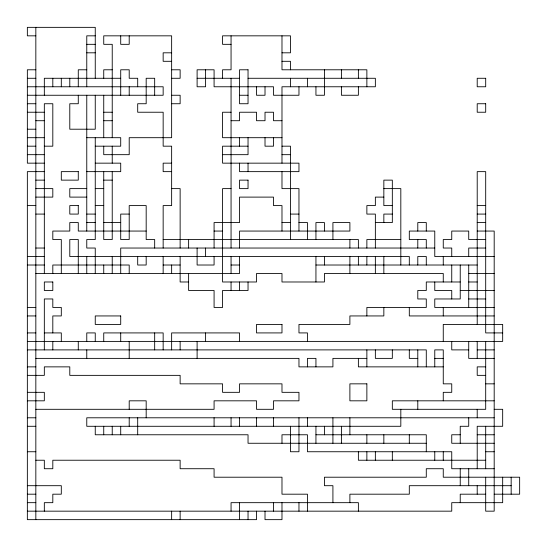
<?xml version="1.0" encoding="UTF-8"?>
<svg xmlns="http://www.w3.org/2000/svg" width="547" height="547" viewBox="0 0 547 547"><rect width="100%" height="100%" fill="white"/><g stroke="black" fill="none" stroke-linecap="round" stroke-linejoin="round"><path stroke-width="0.82" d="M35.835 35.835L27.35 35.835L27.35 27.35L95.253 27.35L95.253 78.276M95.253 35.835L86.768 35.835L86.768 86.768M86.768 44.328L95.253 44.328M231.06 44.328L222.574 44.328L222.574 35.835L290.478 35.835L290.478 52.813L281.985 52.813M86.768 52.813L95.253 52.813M171.642 52.813L163.156 52.813L163.156 61.305L171.642 61.305M281.985 61.305L290.478 61.305L290.478 69.79M35.835 69.79L27.35 69.79L27.35 163.156L44.328 163.156M86.768 69.79L78.276 69.79L78.276 86.768M112.231 69.79L103.739 69.79L103.739 78.276M171.642 69.79L180.134 69.79L180.134 78.276L171.642 78.276M27.35 78.276L35.835 78.276M120.716 78.276L44.328 78.276L44.328 95.253M197.111 78.276L239.545 78.276M248.037 78.276L375.358 78.276L375.358 86.768L281.985 86.768L281.985 163.156M27.35 86.768L163.156 86.768L163.156 95.253L27.35 95.253M171.642 95.253L180.134 95.253L180.134 103.739L171.642 103.739M239.545 95.253L248.037 95.253M27.35 103.739L35.835 103.739M27.35 112.231L44.328 112.231M103.739 112.231L112.231 112.231M231.06 112.231L222.574 112.231L222.574 137.694L281.985 137.694M35.835 120.716L44.328 120.716M103.739 120.716L112.231 120.716M231.06 120.716L239.545 120.716L239.545 112.231L256.522 112.231L256.522 120.716L265.015 120.716L265.015 112.231L273.5 112.231L273.5 120.716L281.985 120.716M27.35 129.208L35.835 129.208M27.35 137.694L44.328 137.694M86.768 137.694L120.716 137.694L120.716 146.179L95.253 146.179M27.35 146.179L35.835 146.179M44.328 146.179L52.813 146.179L52.813 103.739L44.328 103.739L44.328 273.5M248.037 146.179L222.574 146.179L222.574 163.156L298.963 163.156L298.963 171.642L239.545 171.642L239.545 163.156M281.985 146.179L290.478 146.179L290.478 239.545M27.35 154.671L44.328 154.671M222.574 154.671L248.037 154.671L248.037 137.694M281.985 154.671L290.478 154.671M95.253 163.156L120.716 163.156L120.716 171.642L86.768 171.642M171.642 163.156L163.156 163.156L163.156 171.642L171.642 171.642M44.328 171.642L27.35 171.642L27.35 519.65L256.522 519.65L256.522 511.165M35.835 180.134L44.328 180.134M103.739 180.134L112.231 180.134M35.835 188.619L52.813 188.619L52.813 197.111L35.835 197.111M86.768 188.619L69.79 188.619L69.79 197.111L86.768 197.111M95.253 188.619L103.739 188.619M171.642 188.619L180.134 188.619L180.134 248.037M231.06 188.619L222.574 188.619L222.574 281.985L256.522 281.985L256.522 273.5L281.985 273.5L281.985 281.985L324.426 281.985L324.426 273.5L443.261 273.5L443.261 281.985M383.844 188.619L400.821 188.619L400.821 265.015M383.844 197.111L375.358 197.111L375.358 205.597L366.866 205.597L366.866 214.082L375.358 214.082L375.358 248.037M27.35 205.597L35.835 205.597M95.253 205.597L103.739 205.597M392.329 205.597L383.844 205.597L383.844 180.134L392.329 180.134L392.329 222.574L375.358 222.574M477.21 205.597L485.695 205.597M35.835 214.082L44.328 214.082M86.768 214.082L95.253 214.082M129.208 214.082L120.716 214.082L120.716 239.545L129.208 239.545L129.208 205.597L146.179 205.597L146.179 239.545L154.671 239.545L154.671 248.037M290.478 214.082L298.963 214.082M392.329 214.082L383.844 214.082L383.844 222.574M477.21 214.082L485.695 214.082M86.768 222.574L95.253 222.574M103.739 222.574L120.716 222.574M281.985 222.574L290.478 222.574M298.963 222.574L307.455 222.574L307.455 239.545M477.21 222.574L485.695 222.574M146.179 231.06L78.276 231.06L78.276 222.574L69.79 222.574L69.79 231.06L52.813 231.06L52.813 239.545L61.305 239.545L61.305 273.5M214.082 231.06L222.574 231.06M477.21 231.06L494.187 231.06L494.187 511.165L485.695 511.165L485.695 477.21M163.156 239.545L358.381 239.545L358.381 248.037M400.821 239.545L366.866 239.545L366.866 248.037M485.695 239.545L468.724 239.545L468.724 231.06L451.747 231.06L451.747 239.545L443.261 239.545L443.261 248.037L451.747 248.037L451.747 256.522M35.835 248.037L44.328 248.037M434.769 248.037L120.716 248.037L120.716 273.5M485.695 248.037L468.724 248.037L468.724 256.522M27.35 256.522L44.328 256.522M494.187 256.522L434.769 256.522L434.769 231.06L409.306 231.06L409.306 239.545L426.284 239.545L426.284 248.037M27.35 265.015L44.328 265.015M163.156 265.015L180.134 265.015M231.06 265.015L239.545 265.015M315.94 265.015L477.21 265.015M35.835 273.5L239.545 273.5L239.545 256.522M468.724 273.5L494.187 273.5M188.619 281.985L180.134 281.985L180.134 256.522M460.232 281.985L426.284 281.985L426.284 290.478L417.792 290.478L417.792 298.963L426.284 298.963L426.284 307.455L366.866 307.455L366.866 315.94M468.724 281.985L477.21 281.985M460.232 290.478L494.187 290.478M468.724 298.963L485.695 298.963M27.35 307.455L35.835 307.455M494.187 307.455L434.769 307.455L434.769 298.963L460.232 298.963L460.232 265.015M27.35 315.94L35.835 315.94M494.187 315.94L409.306 315.94L409.306 307.455M27.35 332.918L35.835 332.918M44.328 332.918L61.305 332.918L61.305 341.403M502.672 332.918L485.695 332.918L485.695 171.642L477.21 171.642L477.21 324.426M27.35 341.403L502.672 341.403L502.672 324.426L443.261 324.426L443.261 341.403M27.35 349.889L426.284 349.889L426.284 366.866M468.724 349.889L451.747 349.889L451.747 341.403M477.21 349.889L494.187 349.889M35.835 358.381L298.963 358.381L298.963 366.866L332.918 366.866L332.918 358.381L366.866 358.381M417.792 358.381L409.306 358.381L409.306 349.889M434.769 358.381L443.261 358.381M494.187 358.381L468.724 358.381L468.724 341.403M27.35 366.866L35.835 366.866M443.261 366.866L358.381 366.866L358.381 358.381M485.695 366.866L477.21 366.866L477.21 375.358L485.695 375.358M27.35 375.358L44.328 375.358L44.328 366.866L69.79 366.866L69.79 375.358L180.134 375.358L180.134 383.844L222.574 383.844L222.574 392.329L239.545 392.329L239.545 383.844L281.985 383.844L281.985 392.329L298.963 392.329L298.963 400.821L273.5 400.821L273.5 409.306L256.522 409.306L256.522 400.821L214.082 400.821L214.082 409.306L35.835 409.306M485.695 383.844L494.187 383.844M27.35 392.329L44.328 392.329L44.328 400.821L27.35 400.821M494.187 400.821L392.329 400.821L392.329 409.306L485.695 409.306L485.695 341.403M494.187 409.306L502.672 409.306L502.672 426.284L477.21 426.284L477.21 468.724M27.35 417.792L35.835 417.792M494.187 417.792L86.768 417.792L86.768 426.284L400.821 426.284L400.821 409.306M27.35 426.284L35.835 426.284M315.94 434.769L426.284 434.769L426.284 451.747M460.232 434.769L451.747 434.769L451.747 443.261L494.187 443.261M477.21 434.769L494.187 434.769M426.284 443.261L248.037 443.261L248.037 434.769L95.253 434.769L95.253 426.284M27.35 451.747L35.835 451.747M485.695 451.747L494.187 451.747M35.835 460.232L44.328 460.232L44.328 468.724L52.813 468.724L52.813 460.232L180.134 460.232L180.134 468.724L214.082 468.724L214.082 477.21L281.985 477.21L281.985 494.187L307.455 494.187L307.455 511.165M485.695 460.232L358.381 460.232L358.381 451.747M494.187 468.724L451.747 468.724L451.747 451.747L307.455 451.747L307.455 434.769L281.985 434.769L281.985 443.261M27.35 485.695L61.305 485.695L61.305 494.187L52.813 494.187L52.813 502.672L44.328 502.672L44.328 511.165M511.165 485.695L409.306 485.695L409.306 494.187L349.889 494.187L349.889 502.672M27.35 494.187L35.835 494.187M485.695 494.187L460.232 494.187L460.232 502.672M494.187 494.187L519.65 494.187L519.65 477.21L443.261 477.21L443.261 468.724L426.284 468.724L426.284 477.21L324.426 477.21L324.426 485.695L332.918 485.695L332.918 502.672M27.35 502.672L35.835 502.672M27.35 511.165L451.747 511.165L451.747 502.672L502.672 502.672L502.672 477.21M511.165 477.21L511.165 494.187M485.695 426.284L485.695 468.724M477.21 341.403L477.21 358.381M477.21 409.306L477.21 417.792M477.21 485.695L477.21 494.187M468.724 265.015L468.724 307.455M468.724 417.792L468.724 426.284L460.232 426.284L460.232 443.261M468.724 468.724L468.724 485.695M460.232 468.724L460.232 485.695M451.747 265.015L451.747 281.985M451.747 298.963L451.747 290.478L434.769 290.478L434.769 281.985M443.261 256.522L443.261 265.015M443.261 307.455L443.261 315.94M443.261 400.821L443.261 392.329L451.747 392.329L451.747 383.844L443.261 383.844L443.261 349.889L434.769 349.889L434.769 366.866M443.261 451.747L443.261 460.232M434.769 451.747L434.769 460.232M426.284 231.06L426.284 222.574L417.792 222.574L417.792 231.06M426.284 265.015L426.284 256.522L417.792 256.522L417.792 265.015M417.792 239.545L417.792 248.037M417.792 349.889L417.792 366.866M417.792 400.821L417.792 409.306M409.306 265.015L409.306 256.522L69.79 256.522L69.79 239.545L78.276 239.545L78.276 273.5M409.306 434.769L409.306 443.261M392.329 349.889L392.329 358.381L375.358 358.381L375.358 349.889M392.329 451.747L392.329 460.232M383.844 256.522L383.844 273.5M383.844 307.455L383.844 315.94L349.889 315.94L349.889 324.426L298.963 324.426L298.963 332.918L307.455 332.918L307.455 341.403M383.844 434.769L383.844 443.261M375.358 256.522L375.358 273.5M375.358 451.747L375.358 460.232M366.866 86.768L366.866 69.79L281.985 69.79L281.985 35.835M366.866 256.522L366.866 265.015M366.866 349.889L366.866 366.866M366.866 434.769L366.866 443.261M366.866 451.747L366.866 460.232M358.381 69.79L358.381 78.276M358.381 86.768L358.381 95.253L341.403 95.253L341.403 86.768M358.381 256.522L358.381 265.015M358.381 511.165L358.381 502.672L231.06 502.672L231.06 511.165M349.889 239.545L349.889 248.037M349.889 256.522L349.889 273.5M349.889 417.792L349.889 434.769M341.403 69.79L341.403 78.276M341.403 426.284L341.403 443.261M332.918 239.545L332.918 222.574L349.889 222.574L349.889 231.06L239.545 231.06L239.545 248.037M332.918 417.792L332.918 443.261M324.426 69.79L324.426 95.253L315.94 95.253L315.94 86.768M324.426 231.06L324.426 222.574L315.94 222.574L315.94 239.545M324.426 256.522L324.426 265.015M324.426 426.284L324.426 434.769M315.94 256.522L315.94 281.985M315.94 366.866L315.94 358.381L307.455 358.381L307.455 366.866M315.94 426.284L315.94 443.261M307.455 78.276L307.455 86.768M307.455 417.792L307.455 426.284M298.963 86.768L298.963 95.253L273.5 95.253L273.5 86.768L214.082 86.768L214.082 69.79L197.111 69.79L197.111 86.768L205.597 86.768L205.597 69.79M298.963 231.06L298.963 188.619L281.985 188.619L281.985 171.642M298.963 417.792L298.963 451.747L290.478 451.747L290.478 426.284M298.963 502.672L298.963 511.165M290.478 78.276L290.478 86.768M281.985 231.06L281.985 205.597L273.5 205.597L273.5 197.111L239.545 197.111L239.545 222.574L214.082 222.574L214.082 248.037M281.985 502.672L281.985 519.65L265.015 519.65L265.015 511.165M273.5 137.694L273.5 146.179L265.015 146.179L265.015 137.694M273.5 417.792L273.5 426.284M273.5 502.672L273.5 511.165M265.015 86.768L265.015 95.253L256.522 95.253L256.522 86.768M256.522 417.792L256.522 426.284M248.037 163.156L248.037 171.642M248.037 281.985L248.037 290.478L222.574 290.478L222.574 307.455L214.082 307.455L214.082 290.478L188.619 290.478L188.619 273.5M248.037 511.165L248.037 519.65M239.545 137.694L239.545 146.179M239.545 281.985L239.545 290.478M239.545 341.403L239.545 332.918L171.642 332.918L171.642 349.889M239.545 417.792L239.545 426.284M239.545 502.672L239.545 519.65M231.06 35.835L231.06 69.79L222.574 69.79L222.574 78.276M231.06 78.276L231.06 248.037M231.06 256.522L231.06 273.5M231.06 281.985L231.06 290.478M231.06 417.792L231.06 426.284M214.082 256.522L214.082 265.015L197.111 265.015L197.111 248.037M214.082 417.792L214.082 426.284M205.597 248.037L205.597 256.522M205.597 332.918L205.597 341.403M197.111 341.403L197.111 358.381M188.619 239.545L188.619 248.037M180.134 341.403L180.134 349.889M180.134 511.165L180.134 519.65M171.642 265.015L171.642 273.5M171.642 511.165L171.642 519.65M163.156 248.037L163.156 205.597L171.642 205.597L171.642 146.179L163.156 146.179L163.156 112.231L137.694 112.231L137.694 103.739L146.179 103.739L146.179 78.276L154.671 78.276L154.671 95.253M163.156 256.522L163.156 273.5M163.156 349.889L163.156 332.918L103.739 332.918L103.739 341.403M154.671 332.918L154.671 349.889M146.179 256.522L146.179 265.015L137.694 265.015L137.694 256.522M146.179 417.792L146.179 400.821L129.208 400.821L129.208 409.306M137.694 86.768L137.694 78.276L129.208 78.276L129.208 69.79L120.716 69.79L120.716 95.253M137.694 417.792L137.694 434.769M129.208 35.835L129.208 44.328L120.716 44.328L120.716 35.835M129.208 86.768L129.208 95.253M129.208 273.5L129.208 265.015L52.813 265.015L52.813 273.5M129.208 341.403L129.208 358.381M129.208 417.792L129.208 426.284M120.716 332.918L120.716 341.403M120.716 426.284L120.716 434.769M112.231 137.694L112.231 44.328L103.739 44.328L103.739 35.835L171.642 35.835L171.642 137.694L129.208 137.694L129.208 154.671L103.739 154.671L103.739 146.179M112.231 146.179L112.231 163.156M112.231 171.642L112.231 239.545L103.739 239.545L103.739 171.642M112.231 256.522L112.231 273.5M112.231 426.284L112.231 434.769M103.739 95.253L103.739 137.694M103.739 265.015L103.739 273.5M103.739 426.284L103.739 434.769M95.253 95.253L95.253 129.208L69.79 129.208L69.79 103.739L78.276 103.739L78.276 95.253M95.253 137.694L95.253 239.545L86.768 239.545L86.768 248.037L95.253 248.037L95.253 273.5M95.253 341.403L95.253 332.918L86.768 332.918L86.768 341.403M86.768 95.253L86.768 231.06M86.768 256.522L86.768 273.5M86.768 349.889L86.768 358.381M78.276 341.403L78.276 349.889M69.79 78.276L69.79 86.768M61.305 78.276L61.305 86.768M52.813 78.276L52.813 86.768M52.813 332.918L52.813 315.94L61.305 315.94L61.305 307.455L52.813 307.455L52.813 298.963L44.328 298.963L44.328 349.889M52.813 341.403L52.813 349.889M35.835 27.35L35.835 519.65M248.037 69.79L239.545 69.79L239.545 103.739L248.037 103.739L248.037 69.79M485.695 78.276L477.21 78.276L477.21 86.768L485.695 86.768L485.695 78.276M485.695 103.739L477.21 103.739L477.21 112.231L485.695 112.231L485.695 103.739M78.276 171.642L61.305 171.642L61.305 180.134L78.276 180.134L78.276 171.642M248.037 180.134L239.545 180.134L239.545 188.619L248.037 188.619L248.037 180.134M78.276 205.597L69.79 205.597L69.79 214.082L78.276 214.082L78.276 205.597M52.813 281.985L44.328 281.985L44.328 290.478L52.813 290.478L52.813 281.985M120.716 315.94L95.253 315.94L95.253 324.426L120.716 324.426L120.716 315.94M281.985 324.426L256.522 324.426L256.522 332.918L281.985 332.918L281.985 324.426M366.866 383.844L349.889 383.844L349.889 400.821L366.866 400.821L366.866 383.844"/></g></svg>
